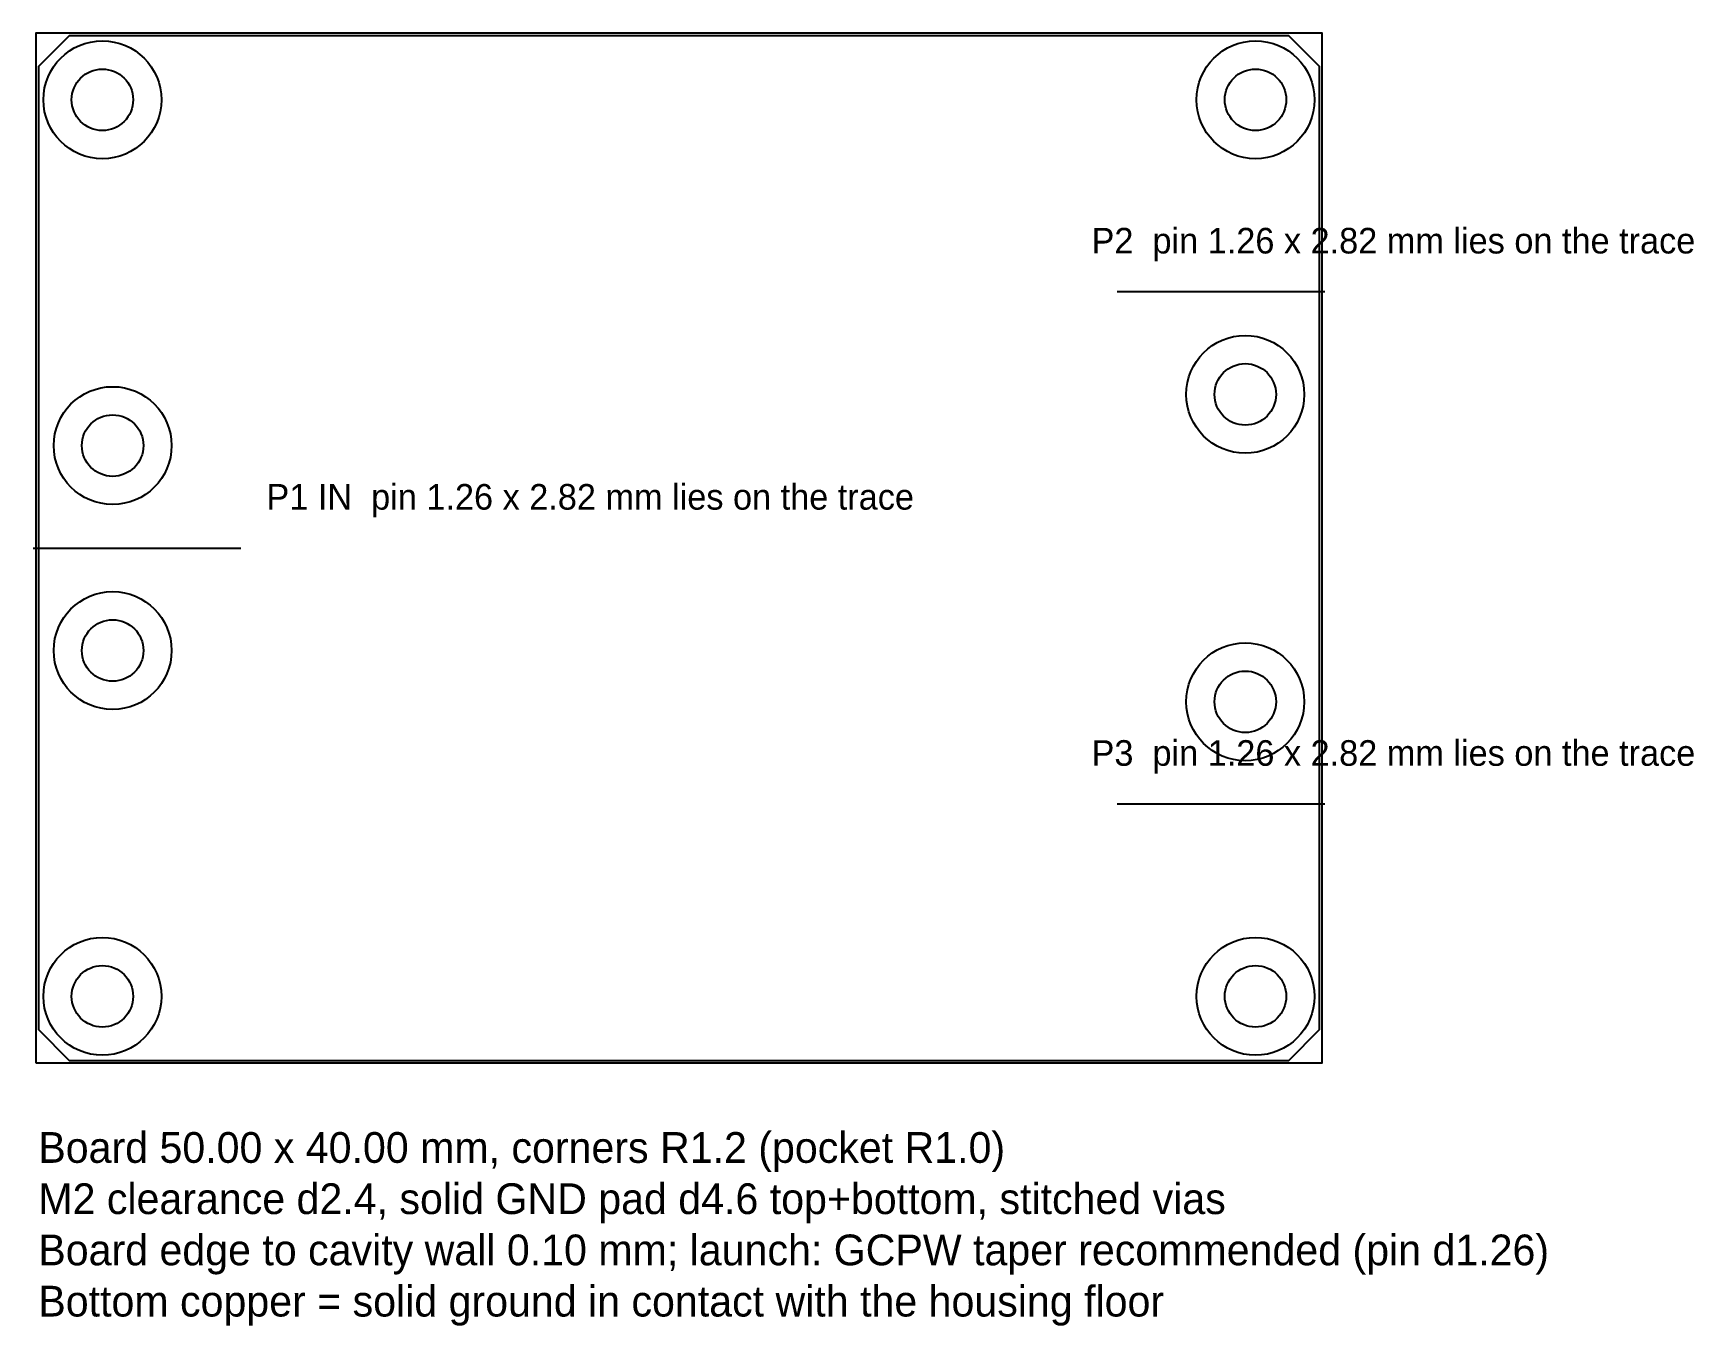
# Model space of a CAD drawing. Header units: millimetres. Extents: x -25.2 to 39.6, y -30.4 to 20.1.
import ezdxf

# ---------------------------------------------------------------- set-up
doc = ezdxf.new("R2010")
doc.units = ezdxf.units.MM
for name, color, linetype in [('CAVITY', 8, 'Continuous'), ('GND_PAD_KEEP_CU', 3, 'Continuous'), ('NOTES', 2, 'Continuous'), ('NPTH_M2_CLEAR', 1, 'Continuous'), ('PCB_OUTLINE', 7, 'Continuous'), ('PORT_CL', 5, 'Continuous')]:
    doc.layers.add(name, color=color, linetype=linetype)

msp = doc.modelspace()

# ---------------------------------------------------------------- linework, layer by layer
at = {"layer": 'CAVITY'}
msp.add_lwpolyline([(-25.1, -20.1), (25.1, -20.1), (25.1, 20.1), (-25.1, 20.1)], close=True, dxfattribs=at)
at = {"layer": 'GND_PAD_KEEP_CU'}
for centre in [(-22.5, 17.5), (22.5, 17.5), (22.1, 6), (-22.1, 4), (-22.1, -4), (22.1, -6), (-22.5, -17.5), (22.5, -17.5)]:
    msp.add_circle(centre, 2.3, dxfattribs=at)
at = {"layer": 'NPTH_M2_CLEAR'}
for centre in [(-22.5, 17.5), (22.5, 17.5), (22.1, 6), (-22.1, 4), (-22.1, -4), (22.1, -6), (-22.5, -17.5), (22.5, -17.5)]:
    msp.add_circle(centre, 1.2, dxfattribs=at)
at = {"layer": 'PCB_OUTLINE'}
msp.add_lwpolyline([(-23.8, -20), (23.8, -20), (25, -18.8), (25, 18.8), (23.8, 20), (-23.8, 20), (-25, 18.8), (-25, -18.8)], close=True, dxfattribs=at)
at = {"layer": 'PORT_CL'}
for p, q in [((25.2, 10), (17.1, 10)), ((-25.2, 0), (-17.1, 0)), ((25.2, -10), (17.1, -10))]:
    msp.add_line(p, q, dxfattribs=at)

# ---------------------------------------------------------------- texts
at = {"layer": 'NOTES'}
for s, height, p in [('P2  pin 1.26 x 2.82 mm lies on the trace', 1, (16.1, 11.5)), ('P1 IN  pin 1.26 x 2.82 mm lies on the trace', 1, (-16.1, 1.5)), ('P3  pin 1.26 x 2.82 mm lies on the trace', 1, (16.1, -8.5)), ('Board 50.00 x 40.00 mm, corners R1.2 (pocket R1.0)', 1.2, (-25, -24)), ('M2 clearance d2.4, solid GND pad d4.6 top+bottom, stitched vias', 1.2, (-25, -26)), ('Board edge to cavity wall 0.10 mm; launch: GCPW taper recommended (pin d1.26)', 1.2, (-25, -28)), ('Bottom copper = solid ground in contact with the housing floor', 1.2, (-25, -30))]:
    msp.add_text(s, height=height, dxfattribs=at).set_placement(p)

doc.saveas('drawing.dxf')
